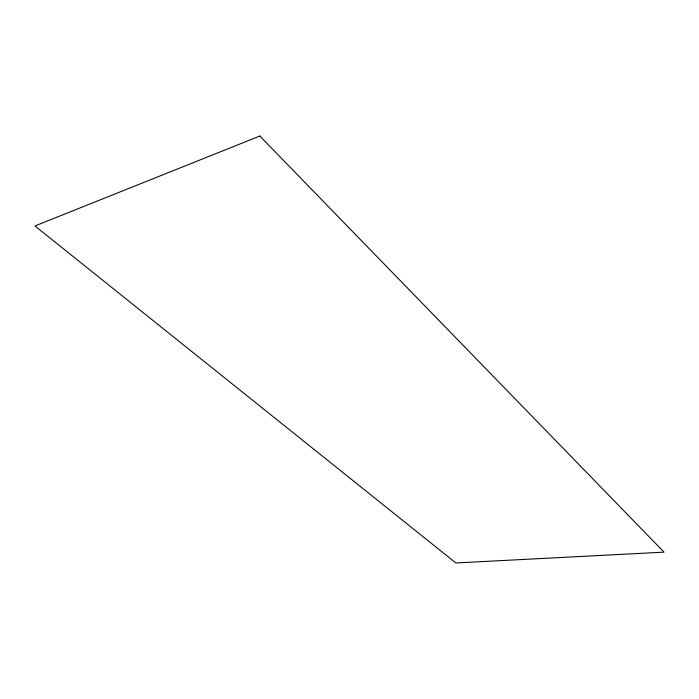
<?xml version="1.0" encoding="UTF-8"?>
<svg xmlns="http://www.w3.org/2000/svg" width="699" height="699" viewBox="0 0 699 699"><rect width="100%" height="100%" fill="white"/><g stroke="black" fill="none" stroke-linecap="round" stroke-linejoin="round"><path stroke-width="1.05" d="M259.827 136.043L34.95 225.969L455.862 562.957L664.05 552.149L259.827 136.043"/></g></svg>
